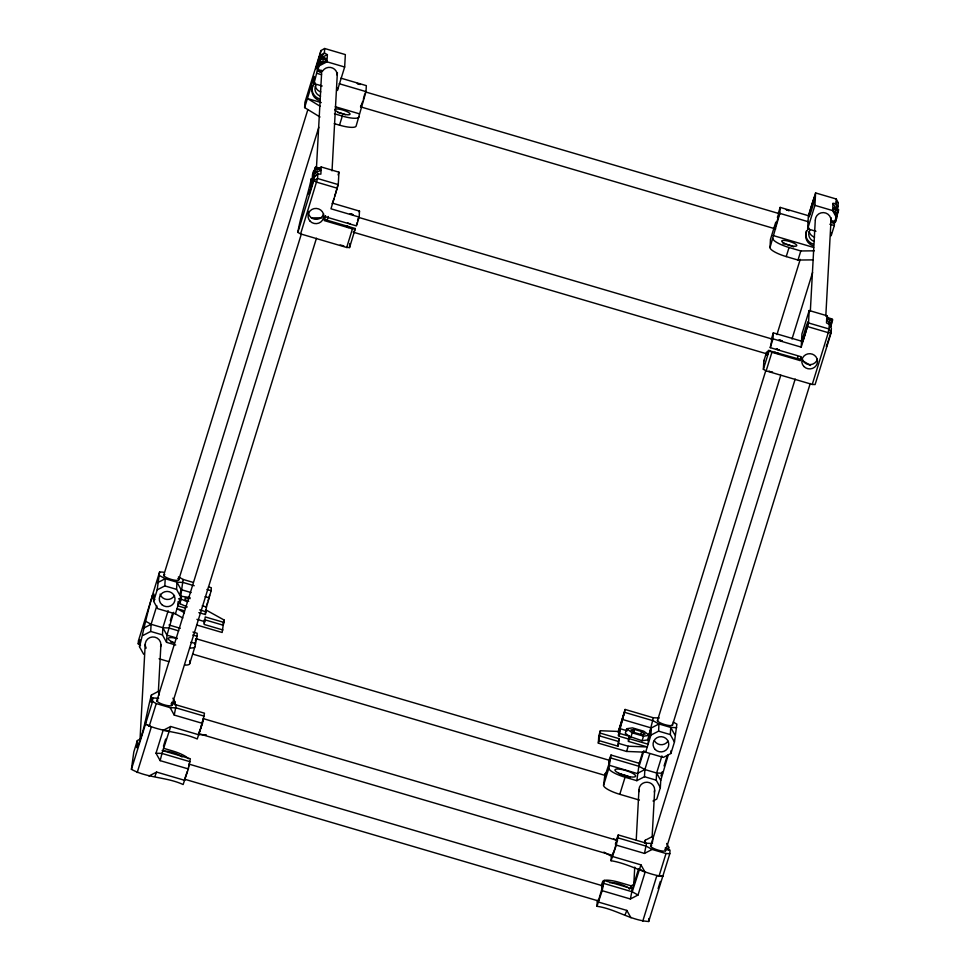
<?xml version="1.0" encoding="UTF-8"?>
<svg xmlns="http://www.w3.org/2000/svg" width="970" height="970" viewBox="0 0 970 970"><rect width="100%" height="100%" fill="white"/><g stroke="black" fill="none" stroke-linecap="round" stroke-linejoin="round"><path stroke-width="1.45" d="M162.135 750.465L190.35 758.758L188.35 768.943L183.136 784.536C166.513 776.873 147.331 778.207 131.411 769.319L133.799 752.017L137.34 740.571L139.886 739.249M140.565 645.123L138.249 643.837L138.407 640.855L152.52 595.277C147.404 612.288 143.742 629.676 139.522 646.857L143.657 654.229M139.522 646.857L139.91 639.679L138.249 643.837M137.34 740.571L136.94 747.749C144.663 730.859 146.531 712.526 151.441 695.005L159.08 691.04L158.85 695.344M140.056 738.958L145.209 644.322M145.682 720.759L145.488 724.287C161.784 732.083 180.553 731.647 197.249 738.97L202.451 723.365L204.464 713.192L176.249 704.887L171.605 702.316M143.063 635.411L150.702 631.446L151.102 624.28L156.825 605.765M182.821 617.999L175.4 613.877L157.77 608.687L153.636 601.303L154.024 594.137L152.351 598.272L154.679 599.569L152.351 598.272L152.557 594.768L159.601 571.985L163.421 572.13M151.441 695.005L151.053 702.171L152.739 697.976L158.692 698.206M153.636 601.303L157.176 589.869L159.601 571.985M131.411 769.319L152.545 701.504L152.739 697.976M158.377 691.392L160.911 644.82M157.176 589.869L164.815 585.904L165.215 578.726L159.419 575.501M175.715 645.026L166.573 642.334L162.463 634.901L162.851 627.736L168.137 610.651M166.573 642.334L166.973 635.156L173.666 612.312M175.4 613.877L180.687 596.78L176.576 589.36L176.964 582.182L165.215 578.726L157.564 582.691M178.104 601.642L177.874 605.898L185.1 608.02M187.271 606.965L180.008 603.728L180.153 600.866L181.572 596.308L190.011 597.544M174.806 704.766L174.952 701.928L172.902 698.206M180.687 596.78L183.087 579.442L178.456 576.859M180.008 603.728L181.572 596.308M176.249 704.887L174.236 715.072L202.451 723.365M184.749 665.08A17.181 4.074 17.2 0 0 189.732 663.541L189.89 660.546M189.732 663.541L195.018 646.444L197.031 636.271L197.189 633.289L192.957 632.04M204.197 623.249L204.391 619.672L223.197 625.201L222.166 632.488L196.777 625.019M222.942 629.979L204.137 624.45L205.24 616.932L224.046 622.461L223.197 625.201M198.85 612.628L205.373 614.543L205.494 612.155M205.373 614.543L206.477 607.026L211.145 590.73L211.302 587.735L208.477 586.911M224.046 622.461L224.179 620.072L205.628 609.766M324.295 219.414L355.335 228.544L349.552 247.556L346.69 247.471L300.603 233.915L297.826 232.376C300.93 214.176 307.575 196.619 311.321 178.541L310.885 186.422L314.098 176.067L317.82 173.982L320.864 174.151L321.094 170.077L317.505 169.023A2.946 0.703 17.2 0 1 315.517 168.234L315.577 167.216A2.946 0.703 17.2 0 1 317.578 167.592L321.167 168.647L321.252 166.973L338.942 172.175L338.263 184.603L330.964 208.792L359.179 217.086L356.439 225.913L325.411 216.783L325.471 215.643L324.877 217.595M320.027 117.006L304.616 107.609L304.907 102.359L320.924 50.585L324.659 48.5L345.344 54.587L344.665 67.015L337.402 90.489L337.56 87.615M322.185 86.003L313.892 83.566L314.28 76.4L304.616 107.609M313.892 83.566C317.19 72.75 318.791 61.619 320.924 50.585M312.049 182.651L312.486 174.77L313.674 170.914L313.286 178.08L317.82 173.982L317.566 178.516L300.603 233.915M337.233 75.199A7.857 7.614 3.1 0 0 322.707 70.919L318.208 69.597L318.645 61.716M318.208 69.597L320.682 55.132L324.404 53.047L327.375 54.647L327.157 58.709L323.568 57.654A2.946 0.703 17.2 0 0 321.567 57.279L319.579 62.638M319.409 65.754L326.987 61.813L327.072 60.14L319.494 64.081L321.312 57.279M316.402 168.877L321.761 70.398M324.659 48.5L324.404 53.047L319.797 58.576L327.375 54.647M332.019 170.89L337.378 72.568M349.552 247.556L349.77 243.458M334.274 123.626L339.5 125.154A17.181 4.074 17.2 0 0 356.184 125.821L366.005 91.617L366.333 85.639L340.943 78.17M359.179 217.086L359.494 211.12L332.698 203.227M673.168 722.08L676.878 724.141L674.453 742.026L670.913 753.472L663.335 757.4L645.644 752.199L626.584 751.447L598.357 743.141L598.757 735.975L600.369 730.737L619.442 731.489L625.116 709.458L653.331 717.764L659.297 717.994M598.357 743.141L600.369 730.737M665.371 847.574L670.015 850.156L669.821 853.685L648.688 921.5C630.548 920.397 615.065 908.793 596.962 906.295L597.29 900.305M639.412 800.08L619.781 794.309A17.181 4.074 17.2 0 1 603.558 785.288L605.062 773.526M633.653 884.519L631.106 885.84L619.345 882.385A17.181 4.074 17.2 0 0 602.661 881.73L602.503 884.713L604.177 880.505L632.391 888.811L630.391 898.984L602.176 890.69L604.177 880.505M608.845 768.191L611.015 755.036L639.23 763.329L636.829 780.68L625.08 777.225A17.181 4.074 17.2 0 1 608.845 768.191L603.558 785.288M662.765 876.468C644.807 874.188 629.118 863.615 611.064 860.729L611.318 856.231L603.898 852.109M599.133 740.644L617.951 746.172L619.054 738.655L600.248 733.126M617.951 746.172L619.054 738.655M618.799 743.444L628.196 746.209L647.269 746.961L628.463 741.419L628.427 738.982L619.187 736.266L619.442 731.489M619.187 736.266L620.291 728.749L627.275 730.81M611.064 860.729L616.277 845.112L618.29 834.94L646.505 843.245L652.458 843.476M628.463 741.419L629.433 736.375L642.091 740.728L647.875 739.904L649.282 735.345L643.777 731.198L632.488 727.888L626.717 728.7L625.298 733.259L629.275 736.254L628.427 738.982M630.949 888.714L631.106 885.84M633.762 885.283L634.744 867.119M636.235 839.899L638.951 789.98M636.829 780.68L644.468 776.715L644.868 769.549L649.718 753.884M653.331 717.764L648.506 737.127L648.118 744.22L629.312 738.691M645.05 843.112L645.208 840.275L652.846 836.31L652.543 842.045M645.644 752.199L650.943 735.114L651.331 727.936L658.969 723.972L670.731 727.427L676.684 727.67M646.505 843.245L644.492 853.418L616.277 845.112M652.107 837.377L654.653 790.477M650.943 735.114L658.581 731.15L658.969 723.972L653.174 720.746L624.959 712.453M648.688 921.5L648.857 918.517M653.016 801.002L656.799 799.037L660.34 787.604L656.229 780.171L656.617 773.005L661.916 755.909M660.34 787.604L660.74 780.426L668.306 754.721M674.453 742.026L670.331 734.605L670.731 727.427L674.841 734.86M670.913 753.472L671.07 750.598M668.56 850.059L668.718 847.186L666.669 843.476M801.535 341.161L773.32 332.868L772.993 338.833L801.208 347.139L801.923 333.995L809.198 310.521L826.876 315.723L826.779 317.396L830.368 318.451A2.946 0.703 17.2 0 1 832.357 319.251L832.296 320.27A2.946 0.703 17.2 0 1 830.296 319.894L826.707 318.839L826.488 322.901L829.459 324.501L831.375 328.248L831.132 332.783L815.103 384.557L812.242 384.447L766.154 370.879L763.378 369.303L763.827 361.095L766.639 352.001L766.47 354.984M812.933 259.887L797.995 260.045L786.234 256.589A17.181 4.074 17.2 0 1 770.01 247.568L770.459 239.347L775.77 222.166M770.01 247.568L779.831 213.364L780.159 207.386L808.374 215.692L807.658 228.835L815.952 231.272M769.137 350.691L800.202 359.421L800.129 360.585L771.914 352.28L769.137 350.691L763.378 369.303M800.129 360.585L801.305 356.79L770.265 347.66L772.047 339.027L771.514 340.058M801.208 347.139L808.519 322.949L809.198 310.521M807.658 228.835L814.921 205.361L815.6 192.933L836.285 199.02L838.213 202.766L837.959 207.313L836.043 203.567L836.285 199.02M810.338 311.115L815.273 220.36M825.797 316.159L831.144 217.838M831.326 232.885L831.169 235.746L834.321 225.561L834.612 220.299M815.297 219.96A7.857 7.614 3.1 0 1 823.385 212.6A7.857 7.614 3.1 0 1 830.999 220.469L835.497 221.79L836.686 217.935L832.599 210.563L832.696 208.889L836.285 209.944A2.946 0.703 17.2 0 0 838.286 210.32L838.347 209.314A2.946 0.703 17.2 0 0 836.358 208.514L832.769 207.459L833 203.397L836.043 203.567L836.867 209.326M835.497 221.79L835.703 217.838M830.963 323.095L830.793 326.199L826.707 318.839M836.686 217.935L836.686 212.503M189.004 764.36L188.653 766.288M360.707 105.888L360.646 106.87L362.756 101.244M598.417 899.942L598.369 900.936L184.542 779.189M837.619 206.974L837.668 205.979M826.476 345.538L826.416 346.532L830.526 333.632M830.781 332.443L830.829 331.461M832.696 208.889L836.783 216.262L838.541 210.32M832.551 320.258L830.793 326.199L829.217 323.362L830.296 319.894M837.268 212.782L836.855 214.831L838.589 209.471M831.278 322.731L830.866 324.768L831.52 322.889L830.696 322.44M195.479 640.818L195.794 638.636L609.609 760.383L608.93 764.117L605.195 775.454L192.824 654.132M358.172 218.262L357.542 221.014M605.498 773.272L605.195 775.454M612.519 854.4L612.773 853.212M774.775 226.446C772.532 236.474 781.08 209.35 778.352 214.576M767.694 353.104L768.325 350.364M202.948 719.837L200.584 728.531M209.593 595.289L208.174 600.6M202.754 720.746L201.336 726.057M364.756 93.981L363.338 99.292M188.35 768.943L160.135 760.638L161.978 753.447L170.696 726.506L198.911 734.811M618.072 732.253L625.116 709.458M194.618 644.177L195.103 642.37M187.792 769.659L188.265 767.84M321.094 170.077L313.504 174.018L315.274 168.077M836.285 209.944L835.206 213.424L836.783 216.262L837.462 213.788M831.472 323.737L830.793 326.199L830.635 323.689L829.944 323.556M356.499 224.773L357.057 222.821M328.284 216.468L327.12 220.251M187.234 771.611L184.737 778.922M163.603 575.598L307.805 109.78M321.264 58.127L321.507 58.285A2.946 0.703 17.2 0 0 323.495 59.085L322.416 62.565L320.185 61.607M178.662 580.024L318.827 127.228M170.296 620.715L172.502 613.598M179.741 594.901L181.075 589.687M315.092 170.744L313.589 172.587L315.323 167.228M297.826 232.376L313.843 180.602L314.098 176.067L313.286 178.08M317.505 169.023L316.426 172.502L314.195 171.544M156.776 701.08L301.415 233.806M149.198 726.348L156.255 703.565L152.545 701.504M137.206 772.544L151.32 726.966L147.84 725.039M339.5 125.154L342.313 116.073A17.181 4.074 17.2 0 0 358.997 116.727M160.135 760.638L156.012 753.217L163.069 730.434L169.035 730.665M171.823 705.505L316.462 238.232M174.151 704.523L174.952 701.928M338.081 174.939L338.942 172.175M325.411 216.783L324.235 220.578L352.45 228.871L355.311 228.944M163.457 746.185L165.664 739.067M222.554 625.323L224.179 620.072M346.69 247.471L352.45 228.871M359.215 212.03L359.494 211.12M778.207 213.691L780.159 207.386M618.229 735.418L619.042 732.799M628.584 739.104L629.433 736.375M626.584 751.447L628.196 746.209M630.815 737.406L632.222 732.847L626.717 728.7M633.495 732.847L634.55 729.44L641.619 731.513L645.062 734.108L641.449 734.617L634.38 732.544L630.937 729.949L634.55 729.44M619.781 794.309L625.08 777.225M786.234 256.589L789.046 247.495A17.181 4.074 17.2 0 1 772.823 238.474M640.552 734.933L641.619 731.513M642.091 740.728L643.51 736.169L649.282 735.345M808.374 215.692L815.6 192.933M639.23 763.329L642.758 751.944M601.339 885.998L602.661 881.73M662.583 773.236L656.617 773.005L644.868 769.549L639.072 766.324L643.91 750.659M648.639 735.672L651.21 727.936L623.116 719.643M771.295 339.427L773.32 332.868M596.962 906.295L602.176 890.69M770.265 347.66L772.993 338.833M797.995 260.045L800.808 250.963L814.254 250.818M657.369 720.868L765.742 370.77M776.946 334.601L800.226 259.378M766.154 370.879L771.914 352.28M672.428 725.293L780.789 375.196M791.993 339.039L812.593 272.485M660.982 775.952L662.304 771.671M664.062 765.973L667.154 756.006M644.407 842.881L645.208 840.275M632.391 888.811L638.563 868.877M640.952 864.852L645.086 872.236L638.03 895.019L632.234 891.794L640.952 864.852L612.737 856.558M650.543 846.337L795.182 379.076M642.734 921.27L656.836 875.692L662.801 875.934M665.59 850.763L810.229 383.502M658.957 876.322L666.002 853.527L669.821 853.685M667.833 850.047L668.718 847.186M812.242 384.447L828.271 332.674L829.459 324.501L830.017 327.387M831.884 321.725L832.599 319.409M658.109 888.605L660.315 881.487M207.01 604.383L207.58 602.552M200.742 728.009L198.644 733.635L612.458 855.382L615.15 847.804L616.884 840.311L203.057 718.564M797.376 358.597L797.958 356.778M800.202 359.421L800.784 357.603M355.335 228.544L353.82 232.351M777.37 217.353L777.904 215.776M769.161 350.291L767.585 353.856M615.356 844.118L615.889 842.542M199.493 731.768L200.014 730.289M206.016 607.147L206.477 605.947M608.626 762.614L609.609 760.383M601.788 888.096L602.782 885.852L188.956 764.105M609.33 759.231L611.015 755.036M616.605 839.147L618.29 834.94M625.177 914.589L626.85 910.43L598.635 902.124M154.921 776.23L156.594 772.071L184.809 780.377M321.688 62.322L319.494 64.081L320.427 61.765M315.699 172.26L313.504 174.018L314.438 171.702M616.338 841.342L616.884 840.311M199.068 732.859L198.607 733.623M313.589 172.587L314.244 170.696M347.539 222.688L348.557 223.342M779.237 349.697L778.17 349.733M769.077 371.013L770.871 372.153L772.532 371.91M319.494 64.081L321.009 62.056M313.504 174.018L315.02 171.993M598.369 900.936L602.782 885.852M318.73 168.283L321.252 166.973M143.451 628.245L151.102 624.28L162.851 627.736L168.816 627.966L178.686 630.876M644.868 769.549L637.217 773.514L609.002 765.209M644.492 853.418L652.131 849.453L666.002 853.527M630.391 898.984L638.03 895.019M148.968 776L156.594 772.071M162.996 730.41L170.696 726.506M350.303 223.597L349.297 223.561M311.382 217.91L321.834 217.801M156.255 703.565L170.126 707.639L176.079 707.882L204.294 716.175M198.959 734.545L206.295 734.836M156.012 753.217L161.978 753.447L190.193 761.753M835.934 213.618L837.207 213.8M312.74 181.075L312.073 181.099L312.704 181.693M190.132 598.648L185.197 597.92L185.1 599.715L188.738 601.327M777.479 348.824L776.412 348.861L777.443 349.515M323.495 59.085L327.072 60.14M326.987 61.813L344.665 67.015M814.921 205.361L832.599 210.563M317.044 73.38L321.531 74.702M829.835 224.24L834.321 225.561M339.209 83.723L366.005 91.617M779.831 213.364L808.046 221.657M364.962 91.774L780.062 213.897M360.549 106.846L775.648 228.968M321.264 102.59L307.429 98.528L320.282 106.348M335.305 106.724L359.155 113.745M772.981 235.492L813.648 247.447M334.468 113.757L342.313 116.073M789.046 247.495L800.808 250.963M338.263 184.603L317.566 178.516L313.843 180.602L316.632 182.154L337.317 188.241M808.519 322.949L829.204 329.036L831.132 332.783L828.271 332.674L807.573 326.587M359.046 217.51L772.69 339.209M353.177 232.157L768.276 354.28M183.087 579.442L192.969 582.339M194.218 585.747L182.93 582.424L176.964 582.182L181.087 589.614L191.138 592.573M206.913 589.481L211.145 590.73M205.106 596.683L209.302 597.92M164.815 585.904L176.576 589.36M658.581 731.15L670.331 734.605M178.529 598.805L181.329 599.63M202.281 605.789L206.477 607.026M632.222 732.847L643.51 736.169M199.699 609.887L206.21 611.803M620.036 733.538L629.275 736.254M184.264 610.76L177.025 608.626L184.445 612.761M599.399 735.854L618.205 741.395M196.922 619.345L204.973 621.709M168.974 624.983L180.262 628.305M192.8 635.023L197.031 636.271M610.857 758.019L639.072 766.324M176.843 638.066L166.973 635.156L162.851 627.736M190.957 642.213L195.188 643.462M150.702 631.446L162.463 634.901M644.468 776.715L656.229 780.171M159.044 658.763L168.841 661.649M618.12 837.922L646.335 846.228L652.131 849.453M613.586 839.038L617.623 840.226M163.457 748.258L172.599 750.95A17.181 4.074 17.2 0 1 188.338 758.734M604.019 883.5L632.234 891.794M181.414 599.169L187.477 601.873M836.358 201.736L838.213 202.766M639.291 869.011L645.086 872.236M145.294 621.055L151.102 624.28M802.784 360.816L810.496 365.508M349.43 227.113C343.926 224.167 347.405 228.823 349.442 227.125M626.85 910.43L630.973 917.802M833 203.397L836.395 209.532M826.876 315.723L828.235 318.184M656.617 773.005L660.74 780.426M170.126 707.639L174.236 715.072M343.841 245.907L340.143 244.937M836.625 213.739L836.783 216.262M146.143 648.154A7.857 7.614 3.1 0 1 152.266 636.987A7.857 7.614 3.1 0 1 160.583 646.784M814.327 241.445A7.857 7.614 3.1 0 1 809.901 230.132M782.984 243.797A7.857 1.855 17.2 0 1 784.56 243.943M786.379 244.294A7.857 1.855 17.2 0 1 793.618 246.926M813.381 245.859A10.803 10.476 3.1 0 1 809.077 228.18M813.478 244.185A10.803 10.476 3.1 0 1 806.24 231.115M814.557 237.141A7.857 7.614 3.1 0 1 809.174 231.587M337.815 184.724A10.803 0.618 -73.6 0 1 334.711 196.352M333.922 198.862A10.803 0.618 -73.6 0 1 332.104 203.724M323.64 213.958A7.857 7.614 3.1 0 1 308.266 211.484M763.827 361.095A17.181 4.074 17.2 0 1 764.445 360.173M817.419 359.215A7.857 7.614 3.1 0 1 802.238 358.73M320.561 96.188A7.857 7.614 3.1 0 1 316.135 84.863M337.815 112.52A7.857 1.855 17.2 0 1 345.344 114.727M335.014 109.671A7.857 1.855 17.2 0 1 345.817 111.089A7.857 1.855 17.2 0 1 347.296 114.775A7.857 1.855 17.2 0 1 335.244 110.24M319.615 100.589A10.803 10.476 3.1 0 1 315.311 82.911M319.712 98.916A10.803 10.476 3.1 0 1 312.473 85.845M320.791 91.883A7.857 7.614 3.1 0 1 315.408 86.318M664.741 849.15A7.857 1.855 17.2 0 1 658.072 850.108A7.857 1.855 17.2 0 1 651.707 845.319M170.975 703.893A7.857 1.855 17.2 0 1 164.306 704.838A7.857 1.855 17.2 0 1 157.94 700.049M174.515 595.434A7.857 7.614 3.1 0 1 160.062 594.125M177.825 578.435A7.857 1.855 17.2 0 1 171.144 579.381A7.857 1.855 17.2 0 1 164.791 574.592M668.003 741.141A7.857 7.614 3.1 0 1 654.398 740.704M672.307 724.36A7.857 1.855 17.2 0 1 664.911 724.626A7.857 1.855 17.2 0 1 657.769 720.079M195.018 646.444A17.181 4.074 17.2 0 1 190.035 647.984M170.95 642.225A10.803 2.558 17.2 0 1 173.303 642.564M174.491 642.88A10.803 2.558 17.2 0 1 168.319 638.248A10.803 2.558 17.2 0 1 177.328 638.599M162.863 751.326A10.803 2.558 17.2 0 1 172.502 752.502A10.803 2.558 17.2 0 1 181.984 756.939M609.609 882.748A10.803 2.558 17.2 0 1 627.396 887.368M628.73 888.362A10.803 2.558 17.2 0 1 629.397 889.235M639.181 791.568A7.857 7.614 3.1 0 1 647.063 782.22A7.857 7.614 3.1 0 1 654.35 792.053M620.048 773.999A10.803 2.558 17.2 0 1 630.282 777.358M620.97 774.436A9.821 2.328 17.2 0 1 630.173 777.613M619.309 729.173L619.333 729.889L623.674 714.854L619.309 729.173M316.026 67.876L315.978 68.87L320.391 53.799L316.026 67.876M309.188 193.357L309.139 194.352L313.553 179.268L309.188 193.357M774.848 352.389L778.534 353.613L774.848 352.389M321.894 57.776L325.217 58.867L321.894 57.776M318.063 71.149L320.827 72.059L318.063 71.149M357.409 83.541L360.185 84.451L357.409 83.541M315.917 167.713L319.239 168.804L315.917 167.713M350.315 213.8L353.08 214.709L350.315 213.8M786.294 209.714L789.059 210.623L786.294 209.714M834.697 208.635L838.019 209.726L834.697 208.635M830.853 222.021L833.618 222.93L830.853 222.021M779.201 339.973L781.965 340.882L779.201 339.973M828.707 318.584L832.03 319.676L828.707 318.584M783.881 243.106A7.857 1.855 17.2 0 0 796.515 245.956A7.857 1.855 17.2 0 0 787.434 240.899A7.857 1.855 17.2 0 0 783.881 243.106M810.277 213.885A10.803 0.618 -73.6 0 0 815.055 196.57A10.803 0.618 -73.6 0 0 810.52 209.338A10.803 0.618 -73.6 0 0 810.277 213.885M310.17 221.245A7.857 7.614 3.1 0 0 323.41 218.25A7.857 7.614 3.1 0 0 314.074 208.623A7.857 7.614 3.1 0 0 310.17 221.245M803.936 366.514A7.857 7.614 3.1 0 0 817.177 363.52A7.857 7.614 3.1 0 0 807.852 353.88A7.857 7.614 3.1 0 0 803.936 366.514M803.439 339.367A10.803 0.618 -73.6 0 0 808.216 322.052A10.803 0.618 -73.6 0 0 803.681 334.808A10.803 0.618 -73.6 0 0 803.439 339.367M161.844 604.637A7.857 7.614 3.1 0 0 174.83 600.733A7.857 7.614 3.1 0 0 164.815 591.761A7.857 7.614 3.1 0 0 161.844 604.637M655.211 749.495A7.857 7.614 3.1 0 0 668.451 746.5A7.857 7.614 3.1 0 0 659.115 736.873A7.857 7.614 3.1 0 0 655.211 749.495M618.909 773.284A10.803 2.558 17.2 0 0 635.544 776.4A10.803 2.558 17.2 0 0 621.455 769.44A10.803 2.558 17.2 0 0 618.909 773.284"/></g></svg>
